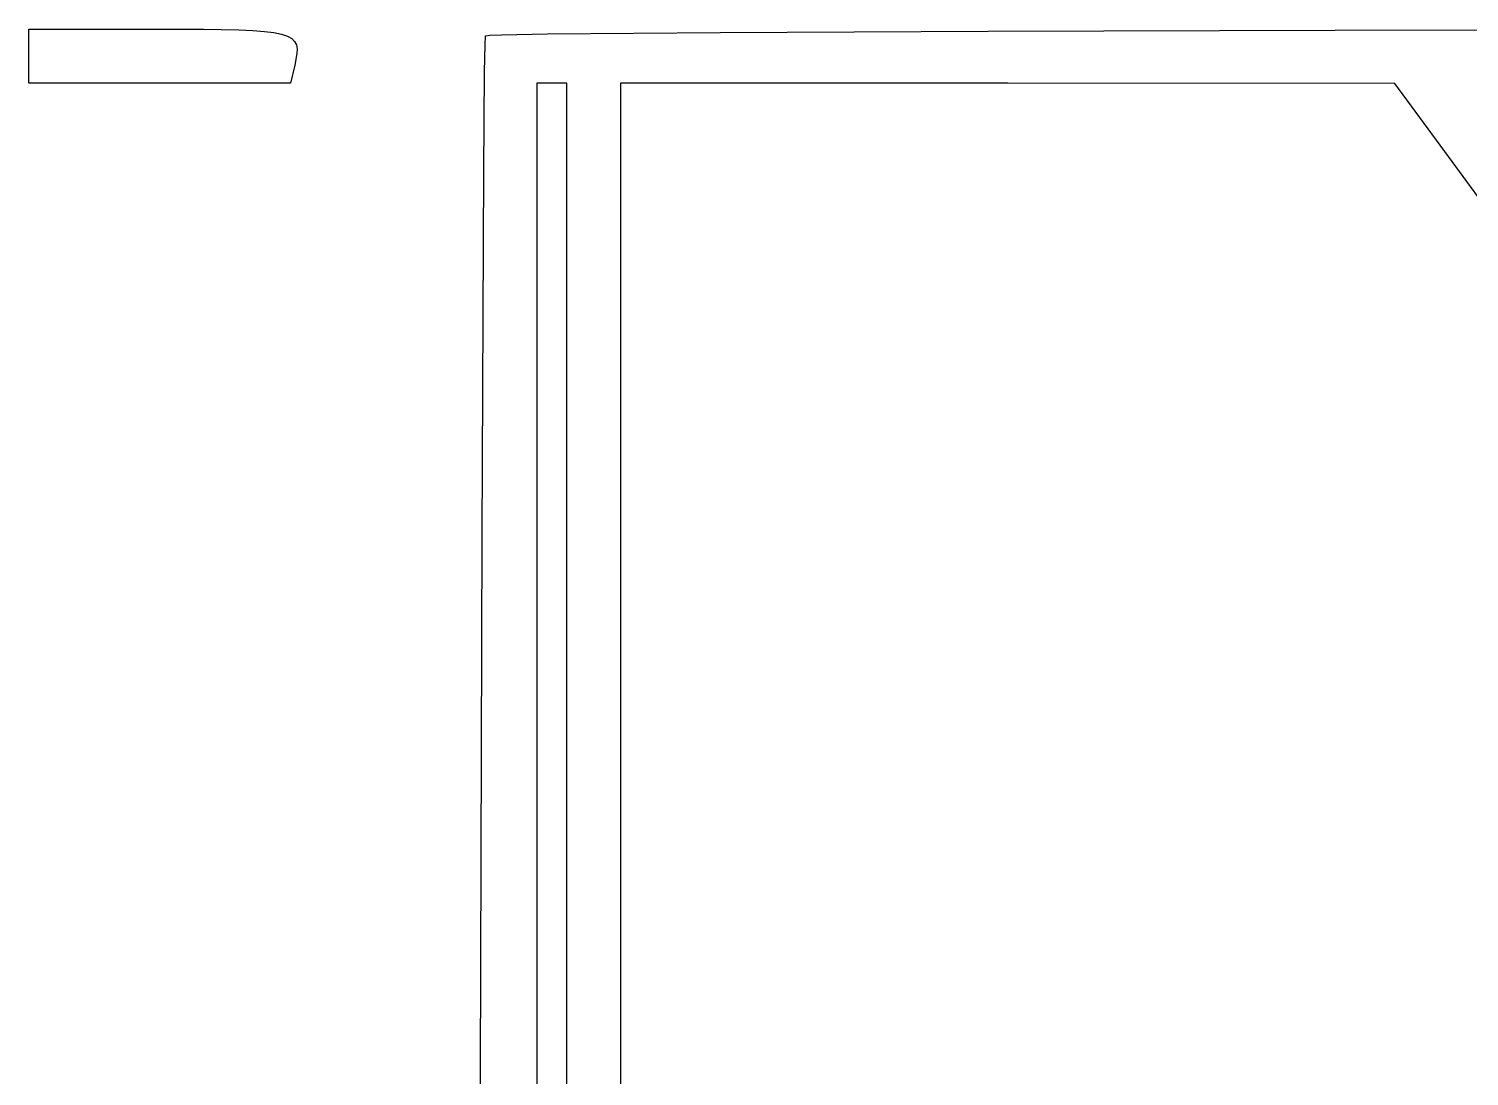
# Model space of a CAD drawing. Extents: x 0 to 2214, y -1363 to 396.
# Drawn here: x 26 to 561, y -489 to -101 of the extents above; entities that cross this region are included whole.
import ezdxf

# ---------------------------------------------------------------- set-up
doc = ezdxf.new("R2010")
doc.units = 0

msp = doc.modelspace()

# ---------------------------------------------------------------- linework, layer by layer
at = {"layer": 'Layer 1'}
for p, q in [((26.4583, -110.832), (26.4583, -100.84938)), ((26.4583, -100.84938), (73.9312, -100.84938)), ((73.9312, -100.84938), (91.282503, -100.893574)), ((91.282503, -100.893574), (104.430188, -101.119743)), ((104.430188, -101.119743), (109.595837, -101.344938)), ((109.595837, -101.344938), (113.912378, -101.668269)), ((382.49392, -101.583911), (511.309543, -101.200355)), ((511.309543, -101.200355), (833.629019, -100.705557)), ((113.912378, -101.668269), (117.447077, -102.107284)), ((117.447077, -102.107284), (120.2672, -102.679532)), ((120.2672, -102.679532), (122.440012, -103.402559)), ((122.440012, -103.402559), (124.032778, -104.293914)), ((124.032778, -104.293914), (125.112765, -105.371143)), ((125.112765, -105.371143), (125.747238, -106.651795)), ((125.747238, -106.651795), (126.003462, -108.153417)), ((195.609604, -116.531721), (195.775222, -106.776633)), ((195.775222, -106.776633), (195.94149, -103.287)), ((195.94149, -103.287), (197.510183, -103.113147)), ((197.510183, -103.113147), (201.926278, -102.945134)), ((201.926278, -102.945134), (218.933396, -102.626583)), ((218.933396, -102.626583), (283.076372, -102.059103)), ((283.076372, -102.059103), (382.49392, -101.583911)), ((26.45825, -110.83204), (26.4583, -110.832)), ((26.45825, -120.81466), (26.45825, -110.83204)), ((125.948703, -109.893557), (125.1753, -114.15958)), ((126.003462, -108.153417), (125.948703, -109.893557)), ((125.1753, -114.15958), (123.62245, -120.81466)), ((195.282916, -153.550141), (195.609604, -116.531721)), ((75.04035, -120.81466), (26.45825, -120.81466)), ((123.62245, -120.81466), (75.04035, -120.81466)), ((220.56233, -120.811922), (215.01643, -120.811922)), ((215.01643, -120.811922), (215.01643, -726.423922)), ((226.10823, -120.811922), (220.56233, -120.811922)), ((226.10823, -630.812922), (226.10823, -120.811922)), ((389.81936, -120.811966), (246.06936, -120.811966)), ((246.06936, -120.811966), (246.06936, -623.270966)), ((533.34736, -121.033802), (389.81936, -120.811966)), ((553.31256, -148.097802), (533.34736, -121.033802)), ((599.89816, -211.764702), (553.31256, -148.097802)), ((194.665934, -288.603125), (195.282916, -153.550141)), ((194.132141, -487.836047), (194.665934, -288.603125)), ((193.72313, -730.639), (194.132141, -487.836047))]:
    msp.add_line(p, q, dxfattribs=at)

doc.saveas('drawing.dxf')
